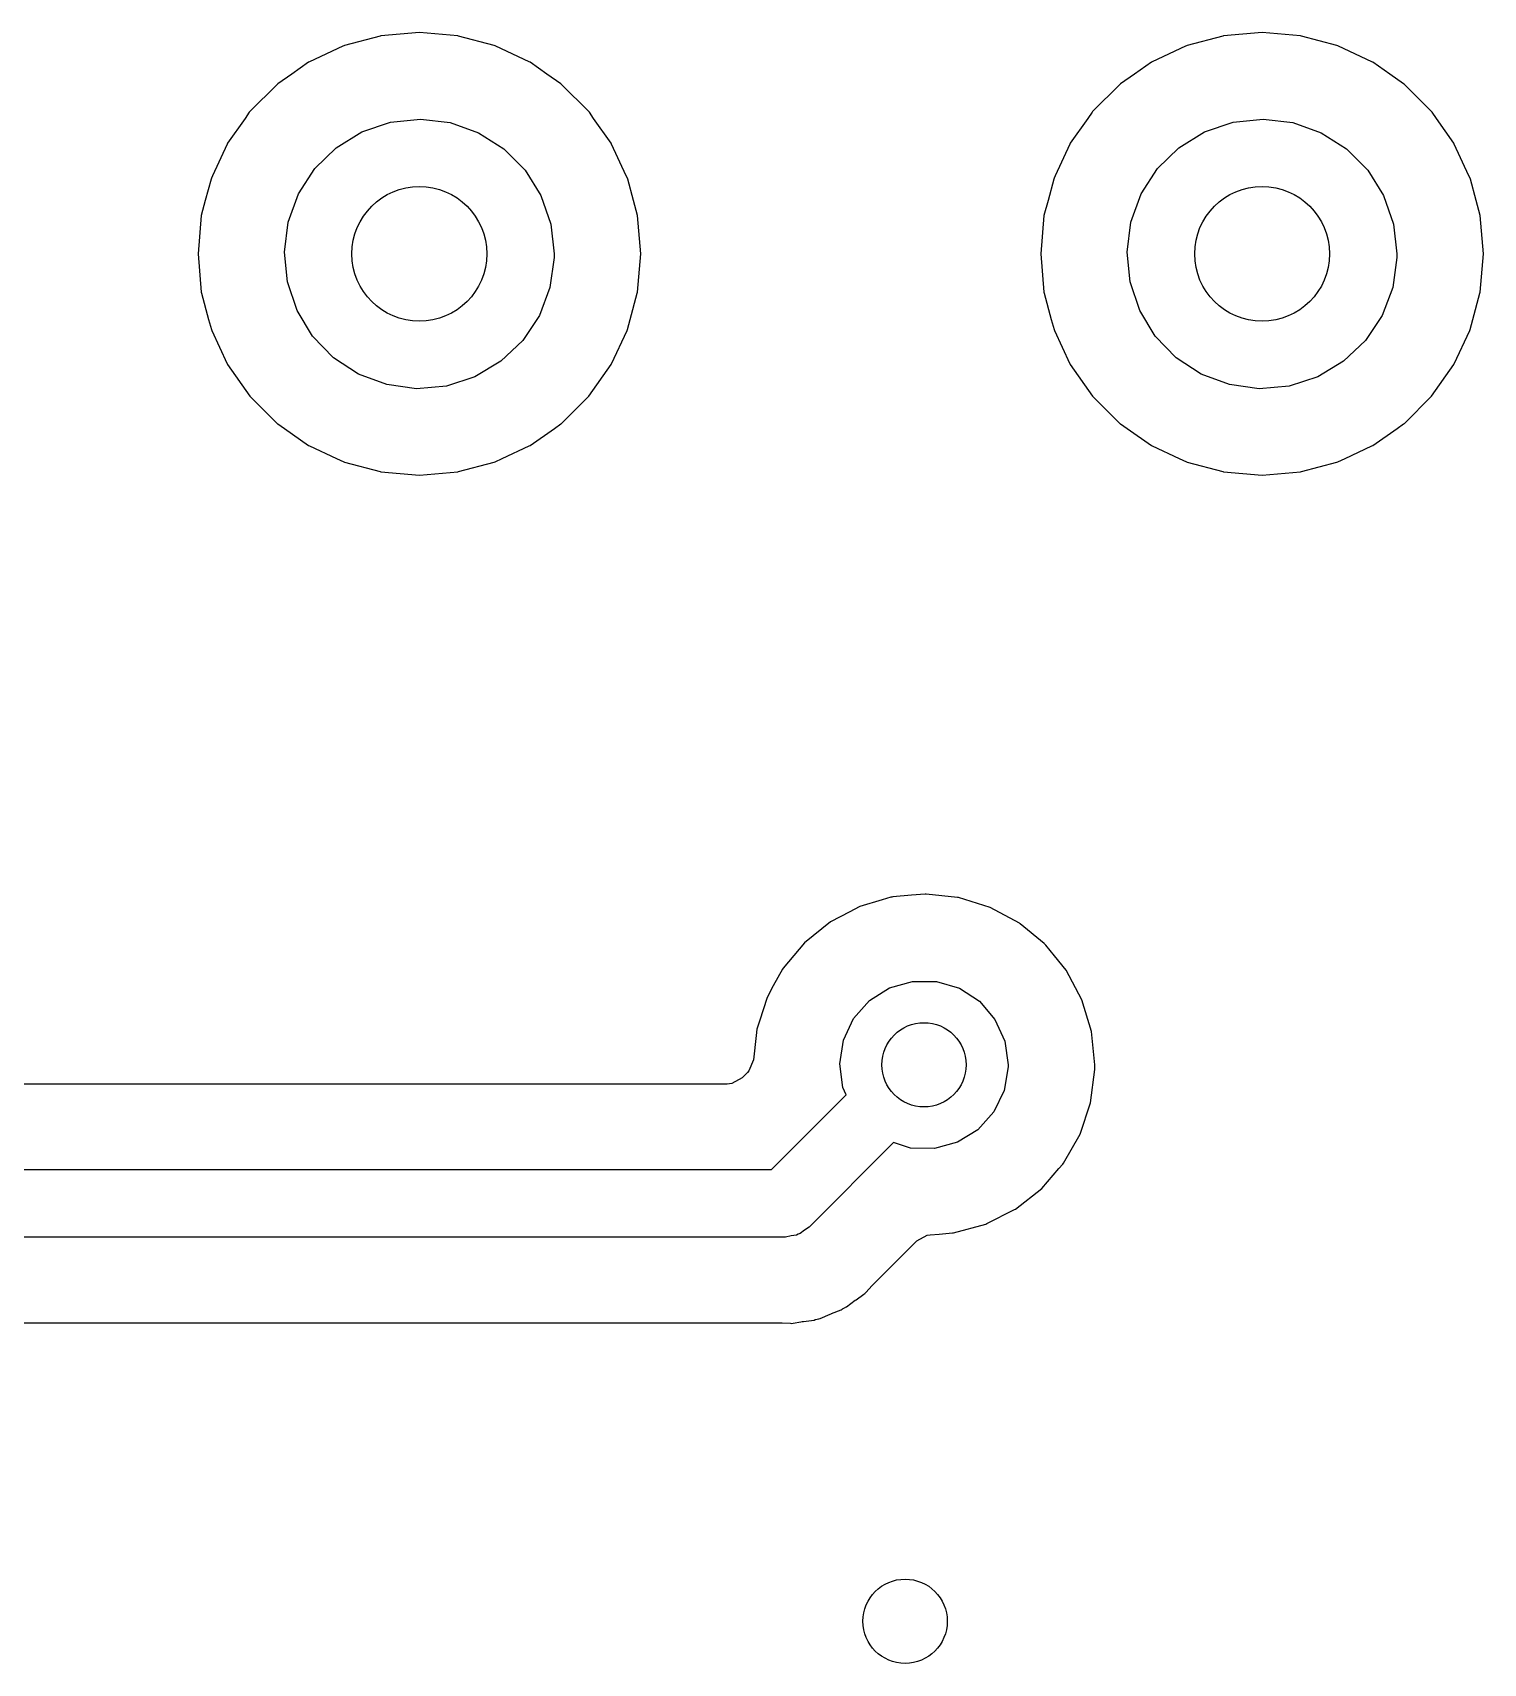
# Model space of a CAD drawing. Extents: x 41 to 172, y -238 to -26.
# Drawn here: x 140 to 148.61, y -219.2 to -209.52 of the extents above; entities that cross this region are included whole.
import ezdxf

# ---------------------------------------------------------------- set-up
doc = ezdxf.new("R2010")
doc.units = 0
doc.layers.add('BLACK', color=7, linetype='CONTINUOUS')

msp = doc.modelspace()

# ---------------------------------------------------------------- linework, layer by layer
at = {"layer": 'BLACK', "linetype": 'CONTINUOUS'}
for p, q in [((141.84, -209.602), (141.642, -209.694)), ((141.845, -209.6), (141.84, -209.602)), ((141.84, -209.602), (141.84, -209.602)), ((141.85, -209.598), (141.845, -209.6)), ((142.061, -209.542), (141.85, -209.598)), ((141.85, -209.598), (141.85, -209.598)), ((142.066, -209.54), (142.061, -209.542)), ((142.061, -209.542), (142.061, -209.542)), ((142.294, -209.521), (142.066, -209.54)), ((142.522, -209.54), (142.294, -209.521)), ((142.527, -209.542), (142.522, -209.54)), ((142.738, -209.598), (142.527, -209.542)), ((142.527, -209.542), (142.527, -209.542)), ((142.743, -209.6), (142.738, -209.598)), ((142.738, -209.598), (142.738, -209.598)), ((142.748, -209.602), (142.743, -209.6)), ((142.946, -209.694), (142.748, -209.602)), ((142.748, -209.602), (142.748, -209.602)), ((146.84, -209.602), (146.642, -209.694)), ((146.845, -209.6), (146.84, -209.602)), ((146.84, -209.602), (146.84, -209.602)), ((146.85, -209.598), (146.845, -209.6)), ((147.061, -209.542), (146.85, -209.598)), ((146.85, -209.598), (146.85, -209.598)), ((147.066, -209.54), (147.061, -209.542)), ((147.061, -209.542), (147.061, -209.542)), ((147.294, -209.521), (147.066, -209.54)), ((147.522, -209.54), (147.294, -209.521)), ((147.527, -209.542), (147.522, -209.54)), ((147.738, -209.598), (147.527, -209.542)), ((147.527, -209.542), (147.527, -209.542)), ((147.743, -209.6), (147.738, -209.598)), ((147.738, -209.598), (147.738, -209.598)), ((147.748, -209.602), (147.743, -209.6)), ((147.946, -209.694), (147.748, -209.602)), ((147.748, -209.602), (147.748, -209.602)), ((141.637, -209.696), (141.537, -209.767)), ((141.642, -209.694), (141.637, -209.696)), ((141.642, -209.694), (141.642, -209.694)), ((142.951, -209.696), (142.946, -209.694)), ((142.946, -209.694), (142.946, -209.694)), ((143.051, -209.767), (142.951, -209.696)), ((146.637, -209.696), (146.537, -209.767)), ((146.642, -209.694), (146.637, -209.696)), ((146.642, -209.694), (146.642, -209.694)), ((147.951, -209.696), (147.946, -209.694)), ((147.946, -209.694), (147.946, -209.694)), ((148.051, -209.767), (147.951, -209.696)), ((141.537, -209.767), (141.454, -209.825)), ((143.134, -209.825), (143.051, -209.767)), ((146.537, -209.767), (146.454, -209.825)), ((148.134, -209.825), (148.051, -209.767)), ((141.45, -209.828), (141.288, -209.99)), ((141.454, -209.825), (141.45, -209.828)), ((141.454, -209.825), (141.454, -209.825)), ((143.138, -209.828), (143.134, -209.825)), ((143.134, -209.825), (143.134, -209.825)), ((143.3, -209.99), (143.138, -209.828)), ((146.45, -209.828), (146.288, -209.99)), ((146.454, -209.825), (146.45, -209.828)), ((146.454, -209.825), (146.454, -209.825)), ((148.138, -209.828), (148.134, -209.825)), ((148.134, -209.825), (148.134, -209.825)), ((148.3, -209.99), (148.138, -209.828)), ((141.288, -209.99), (141.285, -209.994)), ((143.303, -209.994), (143.3, -209.99)), ((146.288, -209.99), (146.285, -209.994)), ((148.303, -209.994), (148.3, -209.99)), ((141.26, -210.03), (141.156, -210.177)), ((141.285, -209.994), (141.26, -210.03)), ((141.285, -209.994), (141.285, -209.994)), ((141.953, -210.11), (142.122, -210.053)), ((142.122, -210.053), (142.3, -210.034)), ((142.3, -210.034), (142.477, -210.055)), ((142.477, -210.055), (142.645, -210.115)), ((143.328, -210.03), (143.303, -209.994)), ((143.303, -209.994), (143.303, -209.994)), ((143.432, -210.177), (143.328, -210.03)), ((146.26, -210.03), (146.156, -210.177)), ((146.285, -209.994), (146.26, -210.03)), ((146.285, -209.994), (146.285, -209.994)), ((146.953, -210.11), (147.122, -210.053)), ((147.122, -210.053), (147.3, -210.034)), ((147.3, -210.034), (147.477, -210.055)), ((147.477, -210.055), (147.645, -210.115)), ((148.328, -210.03), (148.303, -209.994)), ((148.303, -209.994), (148.303, -209.994)), ((148.432, -210.177), (148.328, -210.03)), ((141.154, -210.182), (141.067, -210.37)), ((141.156, -210.177), (141.154, -210.182)), ((141.154, -210.182), (141.154, -210.182)), ((141.801, -210.204), (141.953, -210.11)), ((142.645, -210.115), (142.795, -210.211)), ((143.434, -210.182), (143.432, -210.177)), ((143.521, -210.37), (143.434, -210.182)), ((143.434, -210.182), (143.434, -210.182)), ((146.154, -210.182), (146.067, -210.37)), ((146.156, -210.177), (146.154, -210.182)), ((146.154, -210.182), (146.154, -210.182)), ((146.801, -210.204), (146.953, -210.11)), ((147.645, -210.115), (147.795, -210.211)), ((148.434, -210.182), (148.432, -210.177)), ((148.521, -210.37), (148.434, -210.182)), ((148.434, -210.182), (148.434, -210.182)), ((141.674, -210.328), (141.801, -210.204)), ((142.795, -210.211), (142.921, -210.337)), ((146.674, -210.328), (146.801, -210.204)), ((147.795, -210.211), (147.921, -210.337)), ((141.067, -210.37), (141.06, -210.385)), ((141.577, -210.478), (141.674, -210.328)), ((142.921, -210.337), (143.015, -210.488)), ((143.528, -210.385), (143.521, -210.37)), ((146.067, -210.37), (146.06, -210.385)), ((146.577, -210.478), (146.674, -210.328)), ((147.921, -210.337), (148.015, -210.488)), ((148.528, -210.385), (148.521, -210.37)), ((141.058, -210.39), (141.024, -210.518)), ((141.06, -210.385), (141.058, -210.39)), ((141.058, -210.39), (141.058, -210.39)), ((143.53, -210.39), (143.528, -210.385)), ((143.564, -210.518), (143.53, -210.39)), ((143.53, -210.39), (143.53, -210.39)), ((146.058, -210.39), (146.024, -210.518)), ((146.06, -210.385), (146.058, -210.39)), ((146.058, -210.39), (146.058, -210.39)), ((148.53, -210.39), (148.528, -210.385)), ((148.564, -210.518), (148.53, -210.39)), ((148.53, -210.39), (148.53, -210.39)), ((141.024, -210.518), (141, -210.606)), ((141.516, -210.646), (141.577, -210.478)), ((143.015, -210.488), (143.074, -210.657)), ((143.588, -210.606), (143.564, -210.518)), ((146.024, -210.518), (146, -210.606)), ((146.516, -210.646), (146.577, -210.478)), ((148.015, -210.488), (148.074, -210.657)), ((148.588, -210.606), (148.564, -210.518)), ((141, -210.606), (140.981, -210.834)), ((141.494, -210.823), (141.516, -210.646)), ((143.074, -210.657), (143.094, -210.834)), ((143.607, -210.834), (143.588, -210.606)), ((146, -210.606), (145.981, -210.834)), ((146.494, -210.823), (146.516, -210.646)), ((148.074, -210.657), (148.094, -210.834)), ((148.607, -210.834), (148.588, -210.606)), ((140.981, -210.834), (141, -211.062)), ((141.511, -211), (141.494, -210.823)), ((143.094, -210.856), (143.069, -211.033)), ((143.094, -210.834), (143.094, -210.856)), ((143.588, -211.062), (143.607, -210.834)), ((145.981, -210.834), (146, -211.062)), ((146.511, -211), (146.494, -210.823)), ((148.094, -210.856), (148.069, -211.033)), ((148.094, -210.834), (148.094, -210.856)), ((148.588, -211.062), (148.607, -210.834)), ((141.568, -211.17), (141.511, -211)), ((143.069, -211.033), (143.006, -211.2)), ((146.568, -211.17), (146.511, -211)), ((148.069, -211.033), (148.006, -211.2)), ((141, -211.062), (141.002, -211.067)), ((141.002, -211.067), (141.002, -211.067)), ((141.002, -211.067), (141.043, -211.223)), ((143.545, -211.223), (143.586, -211.067)), ((143.586, -211.067), (143.588, -211.062)), ((143.586, -211.067), (143.586, -211.067)), ((146, -211.062), (146.002, -211.067)), ((146.002, -211.067), (146.002, -211.067)), ((146.002, -211.067), (146.043, -211.223)), ((148.545, -211.223), (148.586, -211.067)), ((148.586, -211.067), (148.588, -211.062)), ((148.586, -211.067), (148.586, -211.067)), ((141.043, -211.223), (141.06, -211.283)), ((141.66, -211.322), (141.568, -211.17)), ((143.006, -211.2), (142.907, -211.348)), ((143.528, -211.283), (143.545, -211.223)), ((146.043, -211.223), (146.06, -211.283)), ((146.66, -211.322), (146.568, -211.17)), ((148.006, -211.2), (147.907, -211.348)), ((148.528, -211.283), (148.545, -211.223)), ((141.06, -211.283), (141.062, -211.288)), ((141.062, -211.288), (141.062, -211.288)), ((141.062, -211.288), (141.154, -211.486)), ((141.784, -211.45), (141.66, -211.322)), ((143.434, -211.486), (143.526, -211.288)), ((143.526, -211.288), (143.528, -211.283)), ((143.526, -211.288), (143.526, -211.288)), ((146.06, -211.283), (146.062, -211.288)), ((146.062, -211.288), (146.062, -211.288)), ((146.062, -211.288), (146.154, -211.486)), ((146.784, -211.45), (146.66, -211.322)), ((148.434, -211.486), (148.526, -211.288)), ((148.526, -211.288), (148.528, -211.283)), ((148.526, -211.288), (148.526, -211.288)), ((142.907, -211.348), (142.778, -211.471)), ((147.907, -211.348), (147.778, -211.471)), ((141.154, -211.486), (141.154, -211.486)), ((141.154, -211.486), (141.156, -211.491)), ((141.156, -211.491), (141.288, -211.678)), ((141.933, -211.548), (141.784, -211.45)), ((142.778, -211.471), (142.624, -211.563)), ((143.3, -211.678), (143.432, -211.491)), ((143.432, -211.491), (143.434, -211.486)), ((143.434, -211.486), (143.434, -211.486)), ((146.154, -211.486), (146.154, -211.486)), ((146.154, -211.486), (146.156, -211.491)), ((146.156, -211.491), (146.288, -211.678)), ((146.933, -211.548), (146.784, -211.45)), ((147.778, -211.471), (147.624, -211.563)), ((148.3, -211.678), (148.432, -211.491)), ((148.432, -211.491), (148.434, -211.486)), ((148.434, -211.486), (148.434, -211.486)), ((142.1, -211.61), (141.933, -211.548)), ((142.277, -211.634), (142.1, -211.61)), ((142.455, -211.618), (142.277, -211.634)), ((142.624, -211.563), (142.455, -211.618)), ((147.1, -211.61), (146.933, -211.548)), ((147.277, -211.634), (147.1, -211.61)), ((147.455, -211.618), (147.277, -211.634)), ((147.624, -211.563), (147.455, -211.618)), ((141.288, -211.678), (141.45, -211.84)), ((143.138, -211.84), (143.3, -211.678)), ((146.288, -211.678), (146.45, -211.84)), ((148.138, -211.84), (148.3, -211.678)), ((141.45, -211.84), (141.454, -211.843)), ((141.454, -211.843), (141.454, -211.843)), ((141.454, -211.843), (141.493, -211.871)), ((141.493, -211.871), (141.637, -211.972)), ((142.951, -211.972), (143.095, -211.871)), ((143.095, -211.871), (143.134, -211.843)), ((143.134, -211.843), (143.138, -211.84)), ((143.134, -211.843), (143.134, -211.843)), ((146.45, -211.84), (146.454, -211.843)), ((146.454, -211.843), (146.454, -211.843)), ((146.454, -211.843), (146.493, -211.871)), ((146.493, -211.871), (146.637, -211.972)), ((147.951, -211.972), (148.095, -211.871)), ((148.095, -211.871), (148.134, -211.843)), ((148.134, -211.843), (148.138, -211.84)), ((148.134, -211.843), (148.134, -211.843)), ((141.637, -211.972), (141.642, -211.974)), ((141.642, -211.974), (141.642, -211.974)), ((141.642, -211.974), (141.802, -212.048)), ((142.786, -212.048), (142.946, -211.974)), ((142.946, -211.974), (142.951, -211.972)), ((142.946, -211.974), (142.946, -211.974)), ((146.637, -211.972), (146.642, -211.974)), ((146.642, -211.974), (146.642, -211.974)), ((146.642, -211.974), (146.802, -212.048)), ((147.786, -212.048), (147.946, -211.974)), ((147.946, -211.974), (147.951, -211.972)), ((147.946, -211.974), (147.946, -211.974)), ((141.802, -212.048), (141.845, -212.068)), ((141.845, -212.068), (141.85, -212.07)), ((141.85, -212.07), (141.85, -212.07)), ((141.85, -212.07), (142.061, -212.126)), ((142.527, -212.126), (142.738, -212.07)), ((142.738, -212.07), (142.743, -212.068)), ((142.738, -212.07), (142.738, -212.07)), ((142.743, -212.068), (142.786, -212.048)), ((146.802, -212.048), (146.845, -212.068)), ((146.845, -212.068), (146.85, -212.07)), ((146.85, -212.07), (146.85, -212.07)), ((146.85, -212.07), (147.061, -212.126)), ((147.527, -212.126), (147.738, -212.07)), ((147.738, -212.07), (147.743, -212.068)), ((147.738, -212.07), (147.738, -212.07)), ((147.743, -212.068), (147.786, -212.048)), ((142.061, -212.126), (142.061, -212.126)), ((142.061, -212.126), (142.066, -212.128)), ((142.066, -212.128), (142.294, -212.147)), ((142.294, -212.147), (142.522, -212.128)), ((142.522, -212.128), (142.527, -212.126)), ((142.527, -212.126), (142.527, -212.126)), ((147.061, -212.126), (147.061, -212.126)), ((147.061, -212.126), (147.066, -212.128)), ((147.066, -212.128), (147.294, -212.147)), ((147.294, -212.147), (147.522, -212.128)), ((147.522, -212.128), (147.527, -212.126)), ((147.527, -212.126), (147.527, -212.126)), ((145.295, -214.633), (145.213, -214.64)), ((145.301, -214.633), (145.295, -214.633)), ((145.486, -214.653), (145.301, -214.633)), ((145.301, -214.633), (145.301, -214.633)), ((144.903, -214.709), (144.848, -214.738)), ((144.908, -214.706), (144.903, -214.709)), ((144.903, -214.709), (144.903, -214.709)), ((145.04, -214.668), (144.908, -214.706)), ((145.092, -214.652), (145.04, -214.668)), ((145.098, -214.651), (145.092, -214.652)), ((145.092, -214.652), (145.092, -214.652)), ((145.104, -214.65), (145.098, -214.651)), ((145.213, -214.64), (145.104, -214.65)), ((145.104, -214.65), (145.104, -214.65)), ((145.492, -214.653), (145.486, -214.653)), ((145.486, -214.653), (145.486, -214.653)), ((145.681, -214.712), (145.492, -214.653)), ((145.855, -214.806), (145.681, -214.712)), ((144.733, -214.798), (144.579, -214.922)), ((144.848, -214.738), (144.733, -214.798)), ((145.859, -214.81), (145.855, -214.806)), ((146.001, -214.927), (145.859, -214.81)), ((145.859, -214.81), (145.859, -214.81)), ((144.579, -214.922), (144.452, -215.073)), ((146.007, -214.932), (146.001, -214.927)), ((146.011, -214.937), (146.007, -214.932)), ((146.062, -214.999), (146.011, -214.937)), ((146.011, -214.937), (146.011, -214.937)), ((146.132, -215.085), (146.062, -214.999)), ((144.449, -215.079), (144.394, -215.178)), ((144.452, -215.073), (144.449, -215.079)), ((144.449, -215.079), (144.449, -215.079)), ((146.225, -215.26), (146.132, -215.085)), ((144.394, -215.178), (144.357, -215.247)), ((144.964, -215.265), (145.084, -215.19)), ((145.084, -215.19), (145.22, -215.151)), ((145.22, -215.151), (145.362, -215.151)), ((145.362, -215.151), (145.498, -215.192)), ((145.498, -215.192), (145.617, -215.269)), ((144.355, -215.253), (144.314, -215.382)), ((144.357, -215.247), (144.355, -215.253)), ((144.355, -215.253), (144.355, -215.253)), ((144.87, -215.371), (144.964, -215.265)), ((145.617, -215.269), (145.709, -215.377)), ((146.282, -215.449), (146.225, -215.26)), ((144.314, -215.382), (144.297, -215.435)), ((144.81, -215.5), (144.87, -215.371)), ((145.709, -215.377), (145.768, -215.506)), ((144.293, -215.473), (144.276, -215.617)), ((144.297, -215.435), (144.293, -215.473)), ((144.788, -215.64), (144.81, -215.5)), ((145.768, -215.506), (145.788, -215.646)), ((146.301, -215.646), (146.282, -215.449)), ((144.24, -215.692), (144.209, -215.723)), ((144.249, -215.682), (144.24, -215.692)), ((144.276, -215.617), (144.249, -215.682)), ((144.806, -215.78), (144.788, -215.64)), ((145.788, -215.658), (145.764, -215.798)), ((145.788, -215.646), (145.788, -215.658)), ((146.276, -215.871), (146.301, -215.674)), ((146.301, -215.674), (146.301, -215.646)), ((144.12, -215.76), (139.346, -215.76)), ((144.147, -215.757), (144.12, -215.76)), ((144.209, -215.723), (144.147, -215.757)), ((144.826, -215.825), (144.806, -215.78)), ((144.383, -216.268), (144.826, -215.825)), ((145.764, -215.798), (145.703, -215.926)), ((146.214, -216.058), (146.276, -215.871)), ((145.703, -215.926), (145.607, -216.031)), ((145.607, -216.031), (145.487, -216.105)), ((146.116, -216.23), (146.214, -216.058)), ((145.108, -216.108), (144.607, -216.61)), ((145.208, -216.14), (145.108, -216.108)), ((145.35, -216.142), (145.208, -216.14)), ((145.487, -216.105), (145.35, -216.142)), ((136.572, -216.268), (144.383, -216.268)), ((145.987, -216.38), (146.088, -216.262)), ((146.088, -216.262), (146.112, -216.235)), ((146.112, -216.235), (146.116, -216.23)), ((146.112, -216.235), (146.112, -216.235)), ((145.831, -216.502), (145.987, -216.38)), ((145.66, -216.588), (145.825, -216.504)), ((145.825, -216.504), (145.831, -216.502)), ((145.825, -216.504), (145.825, -216.504)), ((144.466, -216.668), (136.655, -216.668)), ((144.499, -216.661), (144.466, -216.668)), ((144.532, -216.657), (144.499, -216.661)), ((144.542, -216.651), (144.532, -216.657)), ((144.553, -216.648), (144.542, -216.651)), ((144.579, -216.627), (144.553, -216.648)), ((144.607, -216.61), (144.579, -216.627)), ((145.245, -216.691), (145.307, -216.657)), ((145.307, -216.657), (145.324, -216.655)), ((145.324, -216.655), (145.379, -216.651)), ((145.379, -216.651), (145.458, -216.644)), ((145.458, -216.644), (145.458, -216.644)), ((145.458, -216.644), (145.464, -216.644)), ((145.464, -216.644), (145.654, -216.591)), ((145.654, -216.591), (145.66, -216.588)), ((145.66, -216.588), (145.66, -216.588)), ((144.984, -216.952), (145.245, -216.691)), ((144.945, -216.995), (144.979, -216.957)), ((144.979, -216.957), (144.984, -216.952)), ((144.829, -217.082), (144.88, -217.043)), ((144.88, -217.043), (144.885, -217.04)), ((144.885, -217.04), (144.932, -217.008)), ((144.932, -217.008), (144.938, -217.003)), ((144.932, -217.008), (144.932, -217.008)), ((144.938, -217.003), (144.945, -216.995)), ((144.665, -217.153), (144.672, -217.151)), ((144.672, -217.151), (144.731, -217.126)), ((144.731, -217.126), (144.737, -217.123)), ((144.737, -217.123), (144.74, -217.122)), ((144.74, -217.122), (144.797, -217.1)), ((144.797, -217.1), (144.803, -217.096)), ((144.803, -217.096), (144.805, -217.095)), ((144.805, -217.095), (144.82, -217.087)), ((144.82, -217.087), (144.822, -217.085)), ((144.822, -217.085), (144.829, -217.082)), ((139.299, -217.177), (144.437, -217.177)), ((144.437, -217.177), (144.446, -217.177)), ((144.446, -217.177), (144.496, -217.18)), ((144.496, -217.18), (144.496, -217.18)), ((144.496, -217.18), (144.503, -217.181)), ((144.503, -217.181), (144.511, -217.179)), ((144.511, -217.179), (144.557, -217.171)), ((144.511, -217.179), (144.511, -217.179)), ((144.557, -217.171), (144.566, -217.17)), ((144.566, -217.17), (144.573, -217.169)), ((144.573, -217.169), (144.636, -217.161)), ((144.636, -217.161), (144.643, -217.158)), ((144.643, -217.158), (144.646, -217.158)), ((144.646, -217.158), (144.662, -217.153)), ((144.662, -217.153), (144.665, -217.153))]:
    msp.add_line(p, q, dxfattribs=at)
at = {"layer": 'BLACK'}
for centre, radius in [((142.294, -210.834), 0.4), ((147.294, -210.834), 0.4), ((145.288, -215.646), 0.25), ((145.176, -218.948), 0.25)]:
    msp.add_circle(centre, radius, dxfattribs=at)

doc.saveas('drawing.dxf')
